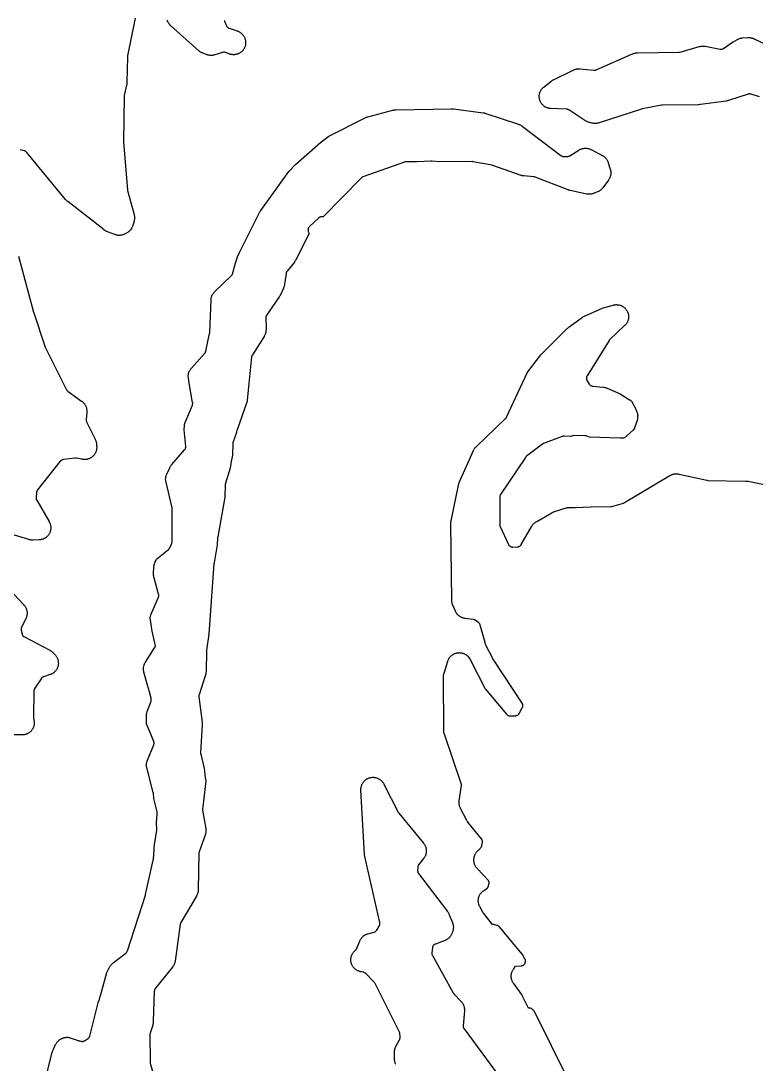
# Model space of a CAD drawing. Header units: millimetres. Extents: x 0 to 194, y 0 to 298.
# Drawn here: x 48.2 to 96.1, y 189 to 257 of the extents above; entities that cross this region are included whole.
import ezdxf

# ---------------------------------------------------------------- set-up
doc = ezdxf.new("R2010")
doc.units = ezdxf.units.MM
doc.layers.add('CUT', color=7, linetype='CONTINUOUS')

msp = doc.modelspace()

# ---------------------------------------------------------------- linework, layer by layer
at = {"layer": 'CUT'}
for points in [[(55.606, 257.2151), (55.1206, 254.7623), (55.1166, 254.7361), (55.1149, 254.7096), (55.0837, 253.0392), (55.0826, 253.0146), (55.079, 252.9657), (55.0727, 252.9169), (55.0638, 252.8686), (55.0586, 252.8445), (54.8982, 252.1814), (54.8921, 252.1481), (54.8898, 252.1144), (54.8552, 249.1849), (54.8553, 249.1711), (54.856, 249.1521), (54.8568, 249.1383), (55.1075, 246.029), (55.1111, 246.0011), (55.1173, 245.9736), (55.5429, 244.4263), (55.5478, 244.4065), (55.5568, 244.3668), (55.5641, 244.3266), (55.5681, 244.2963), (55.5716, 244.2557), (55.5729, 244.2251), (55.5728, 244.1843), (55.5713, 244.1538), (55.5674, 244.1132), (55.5632, 244.0829), (55.5557, 244.0428), (55.5463, 244.0031), (55.5412, 243.9834), (55.462, 243.7033), (55.4551, 243.6813), (55.4404, 243.6378), (55.4234, 243.595), (55.4091, 243.5637), (55.3878, 243.5229), (55.3704, 243.4933), (55.3451, 243.4549), (55.3247, 243.4271), (55.2956, 243.3915), (55.2725, 243.366), (55.2399, 243.3335), (55.2143, 243.3105), (55.1786, 243.2815), (55.1508, 243.2612), (55.1123, 243.236), (55.0726, 243.2129), (55.0525, 243.2018), (54.9503, 243.1489), (54.9314, 243.1397), (54.8932, 243.1222), (54.8541, 243.1064), (54.8244, 243.096), (54.7841, 243.084), (54.7535, 243.0764), (54.7122, 243.0682), (54.6811, 243.0635), (54.6392, 243.0592), (54.6077, 243.0574), (54.5657, 243.057), (54.5342, 243.0582), (54.4923, 243.0617), (54.461, 243.0658), (54.4196, 243.0733), (54.3889, 243.0803), (54.3483, 243.0916), (54.3084, 243.1047), (54.2886, 243.1117), (53.8115, 243.2939), (53.791, 243.3024), (53.7503, 243.3202), (53.7105, 243.3401), (53.6815, 243.3565), (53.6439, 243.3802), (53.6075, 243.4057), (53.5896, 243.419), (51.2257, 245.259), (51.2066, 245.2747), (51.1692, 245.3073), (51.1337, 245.3418), (51.1002, 245.3783), (51.0839, 245.397), (48.5543, 248.4687), (48.5359, 248.489), (48.5158, 248.5076), (48.494, 248.5243), (48.4709, 248.5389), (48.4464, 248.5513), (48.421, 248.5614), (48.3947, 248.5692), (48.1198, 248.6372)], [(61.4318, 257.0745), (61.4364, 257.0451), (61.4438, 257.0163), (61.4541, 256.9884), (61.5632, 256.7323), (61.5754, 256.7069), (61.59, 256.6828), (61.6068, 256.6601), (61.6256, 256.6391), (61.6464, 256.62), (61.6688, 256.6029), (61.6928, 256.588), (61.718, 256.5754), (61.7443, 256.5653), (62.256, 256.3946), (62.278, 256.3867), (62.3214, 256.3696), (62.3639, 256.3504), (62.395, 256.3343), (62.4352, 256.3107), (62.4645, 256.2915), (62.5021, 256.2639), (62.5291, 256.2418), (62.5637, 256.2105), (62.5883, 256.1857), (62.6195, 256.1509), (62.6487, 256.1146), (62.6622, 256.0969), (62.674, 256.0798), (62.698, 256.0429), (62.7202, 256.0049), (62.7354, 255.9757), (62.7538, 255.9357), (62.766, 255.905), (62.7804, 255.8634), (62.7896, 255.8318), (62.7999, 255.789), (62.806, 255.7566), (62.812, 255.7129), (62.8149, 255.6801), (62.8166, 255.6361), (62.8163, 255.6031), (62.8137, 255.5592), (62.8101, 255.5264), (62.8033, 255.4829), (62.7965, 255.4506), (62.7854, 255.408), (62.7756, 255.3765), (62.7604, 255.3352), (62.7475, 255.3049), (62.7283, 255.2652), (62.7125, 255.2363), (62.6896, 255.1987), (62.671, 255.1714), (62.6445, 255.1363), (62.6234, 255.111), (62.5936, 255.0786), (62.5701, 255.0554), (62.5373, 255.0261), (62.5116, 255.0054), (62.4761, 254.9794), (62.4485, 254.9613), (62.4106, 254.9389), (62.3814, 254.9236), (62.3415, 254.905), (62.3109, 254.8926), (62.2694, 254.878), (62.2378, 254.8686), (62.195, 254.8582), (62.1626, 254.852), (62.119, 254.8458), (62.0862, 254.8427), (62.0422, 254.8408), (62.0093, 254.841), (61.9653, 254.8433), (61.9325, 254.8467), (61.889, 254.8534), (61.8567, 254.86), (61.814, 254.8709), (61.772, 254.8839), (61.7511, 254.8909), (61.4999, 254.982), (61.4734, 254.9902), (61.4463, 254.996), (61.4187, 254.9992), (61.391, 254.9999), (61.3633, 254.998), (61.336, 254.9935), (61.3091, 254.9866), (60.8005, 254.8296), (60.7801, 254.8239), (60.7389, 254.8133), (60.6974, 254.8046), (60.6659, 254.7996), (60.6237, 254.7949), (60.5919, 254.7929), (60.5495, 254.7923), (60.5176, 254.7933), (60.4753, 254.7966), (60.4437, 254.8006), (60.4019, 254.8079), (60.3708, 254.8148), (60.3298, 254.8261), (60.2894, 254.8392), (60.2694, 254.8463), (60.0324, 254.936), (60.0132, 254.9438), (59.9751, 254.9602), (59.9379, 254.9784), (59.9107, 254.9933), (59.8752, 255.0148), (59.8495, 255.0321), (59.8162, 255.0568), (59.7841, 255.083), (59.7684, 255.0965), (57.9289, 256.7442), (57.9129, 256.7591), (57.8818, 256.7899), (57.8522, 256.8221), (57.8313, 256.8472), (57.8049, 256.8822), (57.7865, 256.9092), (57.7637, 256.9466), (57.748, 256.9753), (57.7289, 257.0147), (57.7161, 257.0448), (57.7009, 257.0858)], [(96.2943, 252.0857), (95.7659, 252.2603), (95.7363, 252.2685), (95.7133, 252.2723), (95.7046, 252.2746), (95.6737, 252.2795), (95.6424, 252.2811), (95.6111, 252.2795), (95.5802, 252.2746), (95.5499, 252.2665), (94.2803, 251.8545), (94.2611, 251.8488), (94.2225, 251.8381), (94.1835, 251.8292), (94.1442, 251.8221), (94.1244, 251.8189), (92.4514, 251.5903), (92.4239, 251.5874), (92.355, 251.5823), (92.3274, 251.5811), (89.9735, 251.5507), (89.9474, 251.5492), (89.9215, 251.5455), (88.6765, 251.3094), (88.658, 251.3053), (88.6329, 251.2989), (88.6147, 251.2936), (85.8427, 250.3945), (85.8218, 250.3883), (85.7798, 250.3769), (85.7373, 250.3676), (85.7052, 250.3621), (85.662, 250.3569), (85.6295, 250.3546), (85.5859, 250.3535), (85.5534, 250.3544), (85.51, 250.3575), (85.4776, 250.3615), (85.4347, 250.3689), (85.3922, 250.3783), (85.3711, 250.3835), (85.157, 250.4421), (85.1342, 250.449), (85.0891, 250.4639), (85.0448, 250.4813), (85.0123, 250.496), (84.97, 250.5179), (84.929, 250.542), (84.9088, 250.5546), (83.8793, 251.2357), (83.8561, 251.2496), (83.8318, 251.2614), (83.8064, 251.2709), (83.7804, 251.278), (83.7538, 251.2829), (83.7268, 251.2852), (82.7101, 251.3295), (82.6882, 251.331), (82.6446, 251.335), (82.6012, 251.3412), (82.569, 251.3473), (82.5264, 251.3577), (82.4949, 251.367), (82.4535, 251.3814), (82.4231, 251.3937), (82.3833, 251.4121), (82.3542, 251.4273), (82.3164, 251.4495), (82.289, 251.4675), (82.2535, 251.4932), (82.2279, 251.5138), (82.1951, 251.5429), (82.1717, 251.5658), (82.1419, 251.598), (82.1207, 251.6231), (82.0942, 251.658), (82.0756, 251.685), (82.0526, 251.7223), (82.0368, 251.751), (82.0175, 251.7904), (82.0045, 251.8205), (81.9891, 251.8616), (81.9791, 251.8929), (81.9678, 251.9352), (81.9609, 251.9673), (81.9538, 252.0105), (81.9501, 252.0431), (81.9472, 252.0869), (81.9466, 252.1197), (81.948, 252.1635), (81.9506, 252.1962), (81.9563, 252.2397), (81.9621, 252.272), (81.9719, 252.3147), (81.9808, 252.3463), (81.9948, 252.3878), (82.0067, 252.4184), (82.0247, 252.4584), (82.0395, 252.4876), (82.0613, 252.5257), (82.0789, 252.5534), (82.1042, 252.5891), (82.1245, 252.615), (82.1532, 252.6481), (82.1759, 252.6718), (82.2076, 252.702), (82.2408, 252.7306), (82.2578, 252.7445), (82.7263, 253.1098), (82.7447, 253.1234), (82.782, 253.1496), (82.8207, 253.1739), (82.8605, 253.1962), (82.8807, 253.2068), (84.1473, 253.8331), (84.1662, 253.8419), (84.2043, 253.8586), (84.2431, 253.8735), (84.2726, 253.8833), (84.3126, 253.8946), (84.343, 253.9016), (84.3839, 253.9092), (84.4147, 253.9134), (84.4562, 253.9171), (84.4873, 253.9184), (84.5288, 253.9183), (84.5704, 253.9163), (84.5911, 253.9148), (85.5138, 253.8265), (85.5445, 253.8251), (85.5751, 253.8269), (85.6054, 253.8318), (85.6351, 253.8398), (85.6638, 253.8508), (88.0215, 254.894), (88.0424, 254.9027), (88.0846, 254.9188), (88.1276, 254.9329), (88.1603, 254.9418), (88.2044, 254.9515), (88.2378, 254.957), (88.2827, 254.9622), (88.3278, 254.9651), (88.3504, 254.966), (91.0442, 255.0051), (91.0703, 255.0067), (91.0962, 255.0104), (91.1217, 255.0165), (92.3745, 255.3716), (92.3949, 255.3769), (92.4358, 255.3865), (92.4771, 255.3941), (92.5083, 255.3984), (92.5501, 255.4021), (92.5816, 255.4035), (92.6236, 255.4033), (92.6551, 255.4017), (92.6969, 255.3976), (92.7384, 255.3916), (92.7592, 255.3881), (93.7289, 255.2006), (93.758, 255.1965), (93.7874, 255.1952), (93.8168, 255.1968), (93.8459, 255.2012), (93.8744, 255.2085), (93.9021, 255.2186), (93.9286, 255.2313), (93.9538, 255.2466), (94.5492, 255.6487), (95.0399, 255.9132), (95.0478, 255.915), (95.0936, 255.9234), (95.1398, 255.9293), (95.1629, 255.9317), (95.5239, 255.9592), (95.5473, 255.9604), (95.594, 255.9615), (95.6407, 255.9602), (95.6756, 255.9574), (95.7219, 255.9513), (95.7563, 255.9449), (95.8017, 255.934), (95.8353, 255.9241), (95.8794, 255.9085), (95.9226, 255.8907), (95.9439, 255.8812), (97.5381, 255.1241)], [(49.6848, 187.6508), (50.2181, 189.7812), (50.224, 189.8026), (50.2369, 189.8451), (50.2519, 189.8869), (50.2689, 189.9279), (50.278, 189.9483), (50.4359, 190.2812), (50.4464, 190.3018), (50.4683, 190.3425), (50.4922, 190.3819), (50.5117, 190.4106), (50.5396, 190.4474), (50.5618, 190.4738), (50.5934, 190.5076), (50.6182, 190.5316), (50.653, 190.562), (50.6803, 190.5834), (50.718, 190.61), (50.7473, 190.6284), (50.7875, 190.6511), (50.8289, 190.6716), (50.8498, 190.6813), (50.8719, 190.6909), (50.8911, 190.6987), (50.9299, 190.7134), (50.9693, 190.7263), (50.9993, 190.7346), (51.0397, 190.7438), (51.0703, 190.7494), (51.1114, 190.7548), (51.1424, 190.7575), (51.1839, 190.7592), (51.2149, 190.759), (51.2535, 190.757), (51.2738, 190.753), (51.3141, 190.7432), (51.3538, 190.7315), (51.3736, 190.7252), (51.9047, 190.5426), (51.9322, 190.5346), (51.9604, 190.5292), (51.989, 190.5266), (52.0086, 190.5266), (52.0681, 190.5063), (52.0961, 190.4983), (52.1247, 190.493), (52.1537, 190.4904), (52.1828, 190.4908), (52.2117, 190.4939), (52.2402, 190.4998), (52.268, 190.5084), (52.2948, 190.5197), (52.3204, 190.5336), (52.5196, 190.6541), (52.5436, 190.6703), (52.566, 190.6887), (52.5865, 190.7092), (52.6049, 190.7316), (52.621, 190.7557), (52.6348, 190.7812), (52.646, 190.8079), (52.6546, 190.8356), (53.2148, 192.9984), (53.2851, 193.2496), (53.3073, 193.3286), (53.3708, 193.5551), (53.7714, 194.985), (53.9522, 195.3365), (53.9642, 195.3582), (53.9892, 195.4009), (54.0166, 195.4422), (54.0388, 195.472), (54.0705, 195.51), (54.0958, 195.5371), (54.1316, 195.5714), (54.1691, 195.6037), (54.1883, 195.6194), (55.0058, 196.2471), (55.0287, 196.2666), (55.0496, 196.2883), (55.0681, 196.312), (55.0842, 196.3374), (55.0977, 196.3643), (55.1084, 196.3924), (56.2872, 200.0249), (56.2913, 200.0388), (56.2965, 200.0581), (56.3, 200.0721), (56.7939, 202.312), (56.7976, 202.3318), (56.8017, 202.3592), (56.8041, 202.3792), (56.8837, 203.3434), (57.0342, 204.2531), (57.0373, 204.2791), (57.0382, 204.3052), (57.0367, 204.3314), (56.9979, 204.7253), (57.0504, 205.3598), (57.0513, 205.3908), (57.0491, 205.4218), (57.0436, 205.4524), (56.84, 206.3291), (56.8059, 206.6761), (56.8026, 206.6998), (56.7974, 206.7232), (56.3882, 208.2749), (56.3759, 208.328), (56.3712, 208.3506), (56.3631, 208.396), (56.3573, 208.4417), (56.3548, 208.4762), (56.3537, 208.5223), (56.3547, 208.5568), (56.3584, 208.6028), (56.3629, 208.6371), (56.3712, 208.6824), (56.3792, 208.716), (56.3922, 208.7603), (56.4074, 208.8038), (56.4155, 208.8254), (56.8249, 209.8293), (56.8347, 209.8571), (56.8417, 209.8857), (56.8459, 209.9148), (56.8471, 209.9442), (56.8455, 209.9736), (56.8411, 210.0027), (56.8338, 210.0312), (56.8237, 210.0589), (56.4105, 211.0417), (56.402, 211.0636), (56.386, 211.1079), (56.3724, 211.1529), (56.364, 211.1871), (56.3552, 211.2333), (56.3504, 211.2682), (56.3464, 211.315), (56.3449, 211.362), (56.3448, 211.3855), (56.3519, 211.7359), (56.3531, 211.7607), (56.3568, 211.8102), (56.3633, 211.8594), (56.3702, 211.8959), (56.382, 211.9441), (56.3965, 211.9915), (56.4044, 212.015), (56.6494, 212.6838), (56.6586, 212.7134), (56.6646, 212.7438), (56.6675, 212.7747), (56.6672, 212.8058), (56.6636, 212.8366), (56.6569, 212.8669), (56.5661, 213.1956), (56.5656, 213.2149), (56.5614, 213.2469), (56.5538, 213.2782), (56.4233, 213.7124), (56.1871, 214.5673), (56.182, 214.5877), (56.1727, 214.6286), (56.1653, 214.67), (56.1613, 214.7013), (56.1578, 214.7431), (56.1567, 214.7746), (56.1571, 214.8167), (56.1589, 214.8481), (56.1633, 214.8899), (56.1681, 214.921), (56.1763, 214.9623), (56.1839, 214.9928), (56.196, 215.0331), (56.2065, 215.0628), (56.2222, 215.1018), (56.2354, 215.1304), (56.2547, 215.1677), (56.2758, 215.2041), (56.2868, 215.222), (56.8841, 216.1506), (56.8989, 216.1764), (56.9111, 216.2035), (56.9206, 216.2317), (56.9272, 216.2607), (56.9309, 216.2902), (56.9317, 216.3199), (56.9295, 216.3496), (56.9245, 216.3789), (56.728, 217.2508), (56.5919, 218.1059), (56.5929, 218.1127), (56.6016, 218.1582), (56.6099, 218.1919), (56.6233, 218.2362), (56.639, 218.2798), (56.6473, 218.3014), (57.133, 219.4621), (57.1428, 219.489), (57.1499, 219.5167), (57.1544, 219.545), (57.1562, 219.5735), (57.1553, 219.6021), (57.1516, 219.6304), (57.1453, 219.6583), (56.8476, 220.7286), (56.8417, 220.752), (56.8313, 220.7993), (56.8234, 220.847), (56.8194, 220.883), (56.8167, 220.9313), (56.8166, 220.9797), (56.8172, 221.0039), (56.8396, 221.4403), (56.8413, 221.4623), (56.8457, 221.5061), (56.8523, 221.5497), (56.8588, 221.5821), (56.8696, 221.6248), (56.8793, 221.6564), (56.8942, 221.6979), (56.9112, 221.7386), (56.9201, 221.7588), (56.9756, 221.8756), (56.9861, 221.8961), (57.0079, 221.9366), (57.0262, 221.9666), (57.786, 222.5757), (57.8064, 222.5936), (57.8251, 222.6134), (57.842, 222.6347), (57.8568, 222.6575), (57.8696, 222.6815), (57.9797, 222.9144), (57.9869, 222.9291), (57.9902, 222.9367), (57.992, 222.9405), (57.9955, 222.9488), (57.9979, 222.9542), (57.9982, 222.9552), (58.0023, 222.9649), (58.0103, 222.9902), (58.0161, 223.0161), (58.0196, 223.0424), (58.0208, 223.0689), (58.0198, 225.0629), (58.0181, 225.0945), (58.0178, 225.0965), (58.0178, 225.3111), (58.0157, 225.3466), (58.0093, 225.3817), (57.6272, 226.9602), (57.6227, 226.9811), (57.6146, 227.0233), (57.6085, 227.0657), (57.6055, 227.0977), (57.6035, 227.1406), (57.6035, 227.1727), (57.6056, 227.2156), (57.6087, 227.2476), (57.6148, 227.29), (57.621, 227.3216), (57.6312, 227.3633), (57.6403, 227.3941), (57.6544, 227.4346), (57.6704, 227.4744), (57.6788, 227.4941), (57.8661, 227.9021), (57.8755, 227.9214), (57.8953, 227.9596), (57.9169, 227.9969), (57.9344, 228.024), (57.9595, 228.059), (57.9862, 228.0927), (58, 228.1093), (58.8383, 229.07), (58.857, 229.0938), (58.8732, 229.1193), (58.8867, 229.1462), (58.8975, 229.1744), (58.9054, 229.2036), (58.9103, 229.2334), (58.9122, 229.2635), (58.9111, 229.2937), (58.8151, 230.3786), (58.8325, 230.6563), (58.8348, 230.6811), (58.8406, 230.7304), (58.8492, 230.7794), (58.8576, 230.8157), (58.8615, 230.8291), (58.8692, 230.8488), (59.3445, 231.9886), (59.3543, 232.0154), (59.3614, 232.043), (59.3658, 232.0711), (59.3676, 232.0996), (59.3667, 232.128), (59.3631, 232.1563), (59.1186, 233.541), (59.1094, 233.6076), (59.1048, 233.6413), (59.0902, 233.7477), (59.0735, 233.8691), (59.0747, 233.9134), (59.0773, 233.9473), (59.083, 233.9922), (59.089, 234.0256), (59.0993, 234.0697), (59.1086, 234.1023), (59.1232, 234.1452), (59.1358, 234.1767), (59.1546, 234.2179), (59.1703, 234.2479), (59.1932, 234.287), (59.2118, 234.3154), (59.2385, 234.352), (59.267, 234.3871), (59.2817, 234.4043), (60.1557, 235.3782), (60.1754, 235.4025), (60.1924, 235.4288), (60.2066, 235.4566), (60.2178, 235.4859), (60.2259, 235.5161), (60.4694, 236.6593), (60.4736, 236.6845), (60.4757, 236.7099), (60.5604, 238.8434), (60.5617, 238.865), (60.5655, 238.9081), (60.5714, 238.951), (60.5773, 238.9828), (60.5873, 239.0249), (60.5962, 239.0561), (60.6102, 239.097), (60.6221, 239.1272), (60.6399, 239.1666), (60.6546, 239.1955), (60.6761, 239.233), (60.6936, 239.2603), (60.7186, 239.2956), (60.7386, 239.3211), (60.7669, 239.3538), (60.7967, 239.3851), (60.812, 239.4004), (61.8777, 240.4167), (61.8995, 240.4398), (61.9188, 240.4651), (61.9352, 240.4923), (61.9487, 240.521), (61.9591, 240.5511), (62.1598, 241.2508), (62.2883, 241.6579), (62.4185, 241.942), (63.724, 244.5499), (63.7321, 244.5654), (63.749, 244.596), (63.7671, 244.626), (63.7863, 244.6553), (63.7962, 244.6698), (65.621, 247.2269), (66.0669, 247.6706), (67.7067, 249.1309), (68.2423, 249.5275), (70.5973, 250.728), (70.6193, 250.7385), (70.6637, 250.7582), (70.7092, 250.7755), (70.7555, 250.7903), (70.7789, 250.797), (72.3982, 251.2194), (72.424, 251.2253), (72.4758, 251.2356), (72.5281, 251.2428), (72.5807, 251.247), (72.6071, 251.2483), (76.2161, 251.3212), (76.2333, 251.3212), (76.2677, 251.3206), (76.302, 251.3186), (76.3361, 251.3154), (76.3532, 251.3134), (78.2943, 251.0547), (78.3153, 251.0514), (78.3572, 251.0437), (78.3987, 251.0342), (78.4396, 251.0226), (78.46, 251.0164), (80.5933, 250.305), (80.6165, 250.2966), (80.6623, 250.2785), (80.7071, 250.2578), (80.7397, 250.2406), (80.782, 250.2152), (80.8227, 250.1876), (80.8427, 250.1732), (83.3449, 248.2684), (83.368, 248.2525), (83.3925, 248.2388), (83.4181, 248.2274), (83.4447, 248.2185), (83.472, 248.2121), (83.4997, 248.2083), (83.5277, 248.2071), (83.7801, 248.208), (83.8076, 248.2094), (83.8348, 248.2132), (83.8616, 248.2196), (83.8877, 248.2284), (83.9129, 248.2395), (83.9369, 248.2529), (84.5299, 248.62), (84.5481, 248.6307), (84.5851, 248.6512), (84.6229, 248.67), (84.6519, 248.6827), (84.6914, 248.6978), (84.7215, 248.7078), (84.7622, 248.7191), (84.7931, 248.7262), (84.8347, 248.7337), (84.8661, 248.7378), (84.9082, 248.7414), (84.9398, 248.7426), (84.9821, 248.7422), (85.0137, 248.7404), (85.0558, 248.736), (85.0871, 248.7313), (85.1285, 248.7229), (85.1593, 248.7153), (85.1997, 248.7031), (85.2296, 248.6926), (85.2688, 248.6767), (85.3071, 248.659), (85.3261, 248.6497), (86.0429, 248.2768), (86.0625, 248.266), (86.1011, 248.2434), (86.1386, 248.2189), (86.1657, 248.1992), (86.2005, 248.1711), (86.2255, 248.1488), (86.2574, 248.1174), (86.2801, 248.0927), (86.3087, 248.0583), (86.3288, 248.0315), (86.3538, 247.9944), (86.3711, 247.9658), (86.3924, 247.9264), (86.4068, 247.8961), (86.424, 247.8548), (86.4391, 247.8127), (86.4462, 247.7915), (86.574, 247.3714), (86.5796, 247.3512), (86.5899, 247.3105), (86.5983, 247.2694), (86.6032, 247.2384), (86.6077, 247.1967), (86.6097, 247.1653), (86.6103, 247.1234), (86.6094, 247.0919), (86.6061, 247.0501), (86.6022, 247.0189), (86.5951, 246.9776), (86.5883, 246.9469), (86.5773, 246.9064), (86.5677, 246.8765), (86.553, 246.8372), (86.5407, 246.8083), (86.5224, 246.7706), (86.5074, 246.7429), (86.4857, 246.707), (86.4623, 246.6722), (86.4502, 246.6551), (86.0865, 246.1639), (86.0717, 246.145), (86.0413, 246.1082), (86.0089, 246.073), (85.9833, 246.048), (85.9474, 246.0164), (85.9193, 245.9943), (85.8802, 245.9667), (85.8499, 245.9476), (85.8082, 245.9244), (85.7652, 245.9034), (85.7435, 245.8934), (85.5297, 245.8026), (85.5085, 245.7942), (85.4657, 245.7785), (85.4221, 245.765), (85.389, 245.7566), (85.3443, 245.7476), (85.3105, 245.7425), (85.265, 245.7381), (85.2309, 245.7365), (85.1853, 245.7367), (85.1511, 245.7385), (85.1058, 245.7433), (85.0607, 245.7504), (85.0383, 245.7546), (83.9645, 245.98), (83.9463, 245.9842), (83.9103, 245.9933), (83.8746, 246.0039), (83.8394, 246.016), (83.8219, 246.0225), (81.6762, 246.8607), (81.6485, 246.87), (81.6201, 246.8765), (81.5912, 246.8803), (80.9327, 246.9335), (80.9132, 246.9355), (80.8744, 246.9404), (80.8359, 246.9469), (80.8073, 246.953), (80.7694, 246.9629), (80.7321, 246.9743), (80.7135, 246.9805), (78.9302, 247.6142), (78.9078, 247.6212), (78.8848, 247.6264), (77.6164, 247.8634), (77.5887, 247.8673), (77.5607, 247.8685), (75.4535, 247.8647), (74.9569, 247.904), (74.9379, 247.9049), (74.9119, 247.9053), (74.8929, 247.905), (73.9892, 247.862), (73.2603, 247.8607), (73.2262, 247.8587), (73.1925, 247.8528), (73.1597, 247.8431), (70.4497, 246.8718), (70.4246, 246.8615), (70.4006, 246.849), (70.3777, 246.8343), (70.3563, 246.8177), (70.3365, 246.7992), (67.8628, 244.2708), (67.7689, 244.2702), (67.7411, 244.2687), (67.7136, 244.2646), (67.6865, 244.258), (67.6602, 244.2489), (67.6348, 244.2374), (67.6107, 244.2237), (67.5879, 244.2077), (67.5666, 244.1897), (66.9815, 243.6447), (66.9625, 243.6253), (66.9453, 243.6043), (66.9301, 243.5817), (66.917, 243.5579), (66.906, 243.533), (66.8974, 243.5072), (66.8892, 243.4782), (66.8827, 243.4506), (66.8789, 243.4224), (66.8778, 243.394), (66.8793, 243.3656), (66.8836, 243.3375), (66.8904, 243.31), (66.8999, 243.2832), (66.9118, 243.2574), (66.9262, 243.2329), (66.9428, 243.2098), (66.9595, 243.1906), (66.0921, 241.4734), (66.0808, 241.4523), (66.057, 241.4108), (66.031, 241.3706), (66.0029, 241.3319), (65.9883, 241.3129), (65.512, 240.7245), (65.4956, 240.7023), (65.4814, 240.6786), (65.4694, 240.6538), (65.4597, 240.6279), (65.4524, 240.6013), (65.4476, 240.5741), (65.3569, 239.8706), (65.3533, 239.8474), (65.3449, 239.8015), (65.3341, 239.756), (65.3243, 239.7224), (65.3089, 239.6783), (65.2912, 239.635), (65.2818, 239.6136), (65.0816, 239.1884), (65.0732, 239.1716), (65.0559, 239.1385), (65.0372, 239.1061), (65.0172, 239.0745), (65.0069, 239.0589), (64.1935, 237.8862), (64.1775, 237.8603), (64.1641, 237.8329), (64.1536, 237.8043), (64.146, 237.7748), (64.1415, 237.7447), (64.14, 237.7142), (64.1428, 236.9103), (64.1424, 236.8889), (64.1405, 236.8463), (64.1366, 236.8038), (64.1322, 236.7721), (64.1243, 236.7302), (64.1169, 236.6991), (64.105, 236.6581), (64.0947, 236.6278), (64.079, 236.5881), (64.0659, 236.559), (64.0465, 236.521), (64.0254, 236.4839), (64.0144, 236.4656), (63.2524, 235.2661), (63.2386, 235.2419), (63.2271, 235.2166), (63.218, 235.1904), (63.2114, 235.1634), (63.2072, 235.1359), (62.9168, 232.3113), (62.9134, 232.2854), (62.9061, 232.2404), (62.2348, 230.3181), (62.2278, 230.2952), (62.2227, 230.2718), (62.2116, 230.2099), (61.9952, 229.5874), (61.9869, 229.559), (61.9814, 229.53), (61.9788, 229.5006), (61.9485, 228.7325), (61.8897, 228.4022), (61.8885, 228.3953), (61.878, 228.3364), (61.7966, 227.8793), (61.5015, 226.8878), (61.4953, 226.8632), (61.4912, 226.8383), (61.4892, 226.813), (61.4595, 225.9864), (60.9976, 223.3927), (60.9951, 223.3763), (60.9924, 223.3537), (60.9908, 223.3372), (60.9599, 222.8661), (60.7576, 221.6999), (60.7554, 221.6853), (60.7529, 221.6651), (60.7515, 221.6504), (60.4148, 217.0588), (60.2622, 216.0101), (60.26, 215.9909), (60.2579, 215.9644), (60.2569, 215.9451), (60.2365, 214.6266), (60.2302, 214.5402), (60.2274, 214.5131), (60.2201, 214.4591), (60.2096, 214.4056), (60.1958, 214.3528), (60.1881, 214.3267), (59.7832, 213.0874), (59.7761, 213.0617), (59.7712, 213.0354), (59.7688, 213.0088), (59.7687, 212.9821), (59.7709, 212.9555), (59.985, 211.3091), (59.9873, 211.288), (59.9907, 211.2457), (59.9922, 211.2034), (59.9917, 211.161), (59.991, 211.1398), (59.8825, 209.3099), (59.8821, 209.2808), (59.8846, 209.2519), (59.8899, 209.2233), (60.1088, 208.2954), (60.1276, 208.1474), (60.1648, 207.8565), (60.1849, 207.6991), (60.2112, 207.4923), (60.0219, 205.7955), (60.0059, 205.6934), (60.0029, 205.6667), (60.0023, 205.6399), (60.0038, 205.6178), (60.0045, 205.5934), (60.0078, 205.5659), (60.2107, 204.3547), (60.2139, 204.3321), (60.2192, 204.2868), (60.2221, 204.2413), (60.2226, 204.2072), (60.2209, 204.1616), (60.2179, 204.1276), (60.2117, 204.0825), (60.2053, 204.0489), (60.1945, 204.0046), (60.1814, 203.961), (60.1743, 203.9393), (59.7923, 202.8621), (59.7832, 202.8314), (59.7775, 202.8), (59.7751, 202.7681), (59.725, 200.3679), (59.7239, 200.3448), (59.7206, 200.2988), (59.7149, 200.2529), (59.7088, 200.2188), (59.6985, 200.1738), (59.689, 200.1405), (59.674, 200.0967), (59.6612, 200.0646), (59.6418, 200.0226), (59.6204, 199.9817), (59.6091, 199.9615), (58.5918, 198.244), (58.578, 198.2177), (58.5668, 198.1903), (58.5584, 198.1618), (58.5528, 198.1327), (58.2168, 195.7332), (58.2128, 195.7094), (58.2035, 195.6621), (58.1917, 195.6152), (58.1811, 195.5807), (58.1643, 195.5354), (58.15, 195.5022), (58.1285, 195.459), (58.1107, 195.4275), (58.0847, 195.3868), (58.0566, 195.3476), (58.042, 195.3284), (56.9307, 193.9427), (56.9145, 193.9205), (56.9004, 193.8969), (56.8885, 193.8721), (56.8789, 193.8463), (56.8718, 193.8197), (56.8671, 193.7926), (56.8649, 193.7652), (56.7971, 191.781), (56.7959, 191.761), (56.7928, 191.7211), (56.7879, 191.6813), (56.7828, 191.6517), (56.7744, 191.6125), (56.7642, 191.5738), (56.7587, 191.5545), (56.5954, 191.0293), (56.5878, 190.9999), (56.5833, 190.9698), (56.5819, 190.9394), (56.5866, 189.1439), (56.5879, 189.1169), (56.5916, 189.0902), (56.5976, 189.064), (57.0842, 187.3213)], [(48.0244, 241.7032), (48.9979, 238.0399), (49.0004, 238.0311), (49.004, 238.0189), (49.0068, 238.0101), (49.7341, 235.8241), (49.7416, 235.8039), (49.7529, 235.7765), (49.7619, 235.7569), (51.1523, 232.9866), (51.1667, 232.9611), (51.1835, 232.9371), (51.2026, 232.9149), (51.2237, 232.8946), (51.2468, 232.8765), (52.1219, 232.2553), (52.1404, 232.2414), (52.1766, 232.2128), (52.2113, 232.1823), (52.2362, 232.1581), (52.2676, 232.1243), (52.2898, 232.0977), (52.3176, 232.0608), (52.337, 232.0321), (52.3608, 231.9925), (52.3771, 231.962), (52.3968, 231.9202), (52.4099, 231.8881), (52.4252, 231.8445), (52.4349, 231.8113), (52.4456, 231.7664), (52.4519, 231.7323), (52.458, 231.6865), (52.4607, 231.652), (52.4621, 231.6058), (52.461, 231.5596), (52.4599, 231.5365), (52.4241, 231.0549), (52.4234, 231.0232), (52.4261, 230.9917), (52.4321, 230.9606), (52.4413, 230.9303), (52.4536, 230.9012), (53.012, 229.7559), (53.0207, 229.737), (53.0371, 229.699), (53.0518, 229.6602), (53.0614, 229.6307), (53.0724, 229.5908), (53.0793, 229.5605), (53.0866, 229.5197), (53.092, 229.4786), (53.0943, 229.458), (53.1074, 229.3038), (53.1087, 229.282), (53.1103, 229.2382), (53.1098, 229.1945), (53.1078, 229.1617), (53.103, 229.1182), (53.0978, 229.0858), (53.0888, 229.043), (53.0805, 229.0112), (53.0674, 228.9695), (53.0559, 228.9383), (53.0392, 228.8988), (53.0238, 228.8668), (53.0026, 228.8278), (52.9858, 228.8002), (52.9613, 228.7641), (52.9417, 228.738), (52.9139, 228.7045), (52.8918, 228.6804), (52.8609, 228.6497), (52.8366, 228.6278), (52.8028, 228.6003), (52.7766, 228.5809), (52.7403, 228.5567), (52.7122, 228.5399), (52.6738, 228.5194), (52.6443, 228.5054), (52.604, 228.4887), (52.5733, 228.4777), (52.5316, 228.4649), (52.4999, 228.4569), (52.4572, 228.4482), (52.4249, 228.4433), (52.3815, 228.4389), (52.3489, 228.4371), (52.3053, 228.4368), (52.2727, 228.4382), (52.2293, 228.4422), (52.1861, 228.4483), (52.1646, 228.4518), (51.8022, 228.5208), (51.772, 228.5249), (51.7416, 228.526), (51.7112, 228.524), (50.9401, 228.4337), (50.9112, 228.4289), (50.8828, 228.4212), (50.8554, 228.4109), (50.8291, 228.3978), (50.8041, 228.3823), (50.7809, 228.3644), (50.7594, 228.3444), (50.7401, 228.3223), (49.2555, 226.4524), (49.2387, 226.429), (49.2242, 226.4041), (49.2122, 226.3779), (49.2027, 226.3507), (49.1959, 226.3227), (49.1918, 226.2942), (49.1602, 225.9611), (49.1589, 225.9301), (49.1608, 225.8991), (49.1658, 225.8685), (49.174, 225.8386), (49.1853, 225.8097), (49.1994, 225.7821), (50.0074, 224.3906), (50.018, 224.3713), (50.0382, 224.3323), (50.0565, 224.2922), (50.0687, 224.2616), (50.083, 224.22), (50.0921, 224.1884), (50.1023, 224.1456), (50.1083, 224.1132), (50.1142, 224.0696), (50.117, 224.0368), (50.1186, 223.9928), (50.1183, 223.9599), (50.1156, 223.916), (50.112, 223.8832), (50.105, 223.8398), (50.0983, 223.8075), (50.0871, 223.765), (50.0772, 223.7336), (50.062, 223.6923), (50.049, 223.662), (50.0298, 223.6224), (50.014, 223.5935), (49.991, 223.556), (49.9725, 223.5288), (49.9459, 223.4937), (49.9248, 223.4684), (49.895, 223.4361), (49.8715, 223.413), (49.8386, 223.3838), (49.813, 223.3631), (49.7774, 223.3372), (49.7499, 223.3191), (49.712, 223.2968), (49.6828, 223.2815), (49.6429, 223.263), (49.6124, 223.2506), (49.5708, 223.2361), (49.5392, 223.2267), (49.4965, 223.2163), (49.4641, 223.2101), (49.4206, 223.2039), (49.3768, 223.1999), (49.3549, 223.1984), (48.971, 223.1819), (48.9515, 223.1814), (48.9127, 223.1814), (48.8738, 223.1831), (48.8448, 223.1856), (48.8063, 223.1907), (48.7776, 223.1957), (48.7396, 223.204), (48.702, 223.214), (48.6833, 223.2194), (47.2474, 223.6678)], [(83.8454, 187.9616), (81.6336, 192.4406), (81.6184, 192.4676), (81.6006, 192.493), (81.5802, 192.5163), (81.5576, 192.5375), (81.4862, 192.5974), (81.4623, 192.6155), (81.4368, 192.6312), (81.4098, 192.6442), (81.3817, 192.6544), (81.3526, 192.6618), (81.323, 192.6663), (81.2931, 192.6678), (81.2632, 192.6663), (81.2492, 192.6641), (80.8205, 193.5295), (80.8072, 193.5536), (80.7917, 193.5763), (80.2803, 194.2585), (80.2673, 194.2767), (80.2424, 194.3137), (80.2193, 194.3519), (80.2034, 194.3813), (80.1842, 194.4216), (80.1713, 194.4524), (80.1562, 194.4944), (80.1464, 194.5264), (80.1355, 194.5697), (80.129, 194.6025), (80.1225, 194.6466), (80.1192, 194.6799), (80.1171, 194.7244), (80.1171, 194.7579), (80.1194, 194.8024), (80.1228, 194.8357), (80.1295, 194.8798), (80.1361, 194.9126), (80.1471, 194.9558), (80.157, 194.9878), (80.1723, 195.0297), (80.1852, 195.0605), (80.2046, 195.1007), (80.2205, 195.1301), (80.2438, 195.1682), (80.2688, 195.2051), (80.2819, 195.2233), (80.4082, 195.3907), (80.7778, 195.4214), (80.8073, 195.4253), (80.8361, 195.4321), (80.8642, 195.4417), (80.8912, 195.454), (80.9168, 195.469), (80.9408, 195.4864), (80.963, 195.5061), (80.9831, 195.5279), (81.001, 195.5515), (81.0165, 195.5769), (81.0294, 195.6036), (81.0396, 195.6314), (81.0469, 195.6602), (81.0514, 195.6895), (81.053, 195.7191), (81.0517, 195.7488), (81.0474, 195.7781), (81.0403, 195.8069), (81.0303, 195.8349), (81.0176, 195.8617), (80.8722, 196.134), (80.8561, 196.1607), (80.8373, 196.1856), (79.3502, 197.9561), (79.3294, 197.9784), (79.3065, 197.9985), (79.2816, 198.0161), (79.2551, 198.0312), (79.2272, 198.0435), (79.1983, 198.0528), (78.9723, 198.1135), (78.944, 198.1197), (78.9153, 198.1231), (78.8902, 198.1236), (78.3334, 198.8244), (78.3208, 198.8411), (78.2963, 198.875), (78.2734, 198.9101), (78.2522, 198.9462), (78.242, 198.9645), (78.0708, 199.2892), (78.0609, 199.3091), (78.0422, 199.3494), (78.0255, 199.3905), (78.0145, 199.4219), (78.0019, 199.4644), (77.994, 199.4968), (77.9857, 199.5404), (77.9811, 199.5733), (77.9771, 199.6175), (77.9757, 199.6507), (77.9761, 199.6951), (77.978, 199.7283), (77.9827, 199.7725), (77.9879, 199.8053), (77.997, 199.8488), (78.0054, 199.881), (78.0187, 199.9233), (78.0302, 199.9545), (78.0477, 199.9953), (78.0622, 200.0252), (78.0836, 200.0642), (78.101, 200.0925), (78.1261, 200.1291), (78.1462, 200.1556), (78.1748, 200.1896), (78.1974, 200.2139), (78.2292, 200.2449), (78.2542, 200.2669), (78.2888, 200.2946), (78.3248, 200.3206), (78.3432, 200.3331), (78.5065, 200.439), (78.5294, 200.4554), (78.5506, 200.4739), (78.57, 200.4942), (78.5874, 200.5163), (78.6027, 200.5399), (78.6156, 200.5649), (78.6262, 200.5909), (78.6343, 200.6179), (78.6694, 200.758), (78.6753, 200.7876), (78.6781, 200.8177), (78.6779, 200.8479), (78.6747, 200.8779), (78.6685, 200.9075), (78.6593, 200.9362), (78.6473, 200.9639), (78.6325, 200.9903), (78.6152, 201.015), (78.5955, 201.0379), (77.9129, 201.7537), (77.8984, 201.7697), (77.8701, 201.8023), (77.8435, 201.8362), (77.8247, 201.8626), (77.8015, 201.899), (77.7853, 201.927), (77.7656, 201.9655), (77.7523, 201.9949), (77.7364, 202.0351), (77.7259, 202.0657), (77.7139, 202.1071), (77.7064, 202.1386), (77.6984, 202.1811), (77.694, 202.2131), (77.6901, 202.2561), (77.6883, 202.2992), (77.688, 202.3208), (77.688, 202.3334), (77.6887, 202.3553), (77.6911, 202.3989), (77.6956, 202.4424), (77.7006, 202.4747), (77.7093, 202.5175), (77.7174, 202.5492), (77.7302, 202.591), (77.7413, 202.6218), (77.7581, 202.6621), (77.7722, 202.6917), (77.7928, 202.7302), (77.8097, 202.7583), (77.834, 202.7946), (77.8534, 202.8209), (77.8811, 202.8547), (77.9104, 202.8871), (77.9255, 202.9029), (78.1251, 203.1032), (78.1451, 203.1254), (78.1628, 203.1495), (78.178, 203.1753), (78.1906, 203.2024), (78.2005, 203.2306), (78.2074, 203.2597), (78.245, 203.4603), (78.249, 203.4889), (78.2502, 203.5178), (78.2485, 203.5467), (78.2442, 203.5752), (78.2371, 203.6033), (78.2273, 203.6305), (78.2149, 203.6566), (78.2001, 203.6815), (78.183, 203.7048), (77.3004, 204.7906), (77.2863, 204.8089), (77.259, 204.8462), (77.2337, 204.8849), (77.2104, 204.9248), (77.1993, 204.945), (76.8171, 205.6846), (76.807, 205.7055), (76.7879, 205.7476), (76.771, 205.7907), (76.76, 205.8236), (76.7476, 205.8682), (76.7401, 205.9021), (76.7323, 205.9477), (76.7283, 205.9822), (76.7253, 206.0284), (76.7248, 206.0631), (76.7266, 206.1094), (76.7307, 206.1555), (76.7334, 206.1785), (76.8743, 207.1723), (76.877, 207.2003), (76.877, 207.2285), (76.8743, 207.2565), (76.8691, 207.2842), (76.8612, 207.3113), (75.7651, 210.5244), (75.7579, 210.5475), (75.7447, 210.5941), (75.7341, 210.6413), (75.7281, 210.6771), (75.7226, 210.7252), (75.7197, 210.7735), (75.7189, 210.7977), (75.6991, 214.2422), (75.6996, 214.266), (75.7018, 214.3133), (75.7066, 214.3605), (75.712, 214.3957), (75.7216, 214.4421), (75.7337, 214.488), (75.7404, 214.5108), (75.9895, 215.2862), (75.9967, 215.3071), (76.0123, 215.3485), (76.0299, 215.3891), (76.0446, 215.4189), (76.0661, 215.4575), (76.0837, 215.4857), (76.1089, 215.5221), (76.1291, 215.5484), (76.1578, 215.5821), (76.1805, 215.6063), (76.2123, 215.637), (76.2373, 215.6589), (76.272, 215.6863), (76.299, 215.7056), (76.3362, 215.7295), (76.365, 215.7461), (76.4044, 215.7662), (76.4346, 215.7798), (76.4758, 215.796), (76.5072, 215.8066), (76.5498, 215.8186), (76.5822, 215.8261), (76.6257, 215.8339), (76.6586, 215.8381), (76.7027, 215.8416), (76.7359, 215.8426), (76.7802, 215.8417), (76.8132, 215.8395), (76.8572, 215.8342), (76.8899, 215.8287), (76.9331, 215.8192), (76.9651, 215.8105), (77.0072, 215.7968), (77.0382, 215.785), (77.0787, 215.7672), (77.1084, 215.7524), (77.147, 215.7307), (77.1751, 215.7131), (77.2114, 215.6877), (77.2376, 215.6674), (77.2712, 215.6386), (77.2953, 215.6158), (77.2974, 215.6136), (77.452, 215.3981), (78.4007, 213.5235), (78.4181, 213.4936), (78.4388, 213.4659), (79.819, 211.8245), (79.8395, 211.8025), (79.8621, 211.7827), (79.8865, 211.7652), (79.9126, 211.7502), (79.9401, 211.7379), (79.9687, 211.7285), (79.998, 211.7219), (80.0279, 211.7183), (80.0579, 211.7178), (80.3908, 211.7281), (80.4215, 211.7307), (80.4518, 211.7363), (80.4813, 211.7451), (80.5098, 211.7568), (80.5369, 211.7714), (80.5624, 211.7887), (80.586, 211.8086), (80.6075, 211.8307), (80.6265, 211.8549), (80.643, 211.881), (80.8413, 212.2339), (80.8547, 212.2606), (80.8653, 212.2886), (80.873, 212.3174), (80.8779, 212.3469), (80.8798, 212.3767), (80.8787, 212.4066), (80.8747, 212.4362), (80.8677, 212.4653), (80.8579, 212.4935), (80.8453, 212.5206), (80.8301, 212.5463), (78.978, 215.3483), (78.9636, 215.3717), (78.9293, 215.4311), (78.9163, 215.4553), (78.4753, 216.3411), (78.466, 216.3609), (78.4485, 216.4008), (78.4329, 216.4415), (78.4194, 216.483), (78.4131, 216.5039), (78.1009, 217.6408), (78.0919, 217.6683), (78.0802, 217.6949), (78.0661, 217.7202), (78.0496, 217.744), (78.0309, 217.7661), (78.0101, 217.7863), (77.9875, 217.8044), (77.7818, 217.9533), (77.7566, 217.9697), (77.73, 217.9835), (77.702, 217.9945), (77.6731, 218.0027), (77.6435, 218.008), (77.118, 218.0745), (77.097, 218.0777), (77.0552, 218.085), (77.0138, 218.0943), (76.9831, 218.1027), (76.9428, 218.1158), (76.9131, 218.1271), (76.8741, 218.1439), (76.8456, 218.158), (76.8084, 218.1784), (76.7813, 218.1951), (76.7462, 218.219), (76.7208, 218.2381), (76.6881, 218.2652), (76.6646, 218.2866), (76.6346, 218.3166), (76.6133, 218.3402), (76.5863, 218.3729), (76.5672, 218.3984), (76.544, 218.4326), (76.5098, 218.4917), (76.5064, 218.4978), (76.4878, 218.536), (76.479, 218.5553), (76.3104, 218.9465), (76.3021, 218.9672), (76.2865, 219.0089), (76.273, 219.0513), (76.2645, 219.0836), (76.2553, 219.1271), (76.25, 219.1601), (76.2451, 219.2043), (76.2424, 219.2488), (76.2417, 219.271), (76.1883, 224.2437), (76.1887, 224.2674), (76.1907, 224.3148), (76.1952, 224.362), (76.2021, 224.4089), (76.2062, 224.4322), (76.6794, 226.7647), (76.685, 226.7886), (76.6973, 226.8359), (76.7121, 226.8825), (76.7295, 226.9281), (76.7388, 226.9508), (77.6598, 229.0259), (77.6693, 229.0459), (77.6892, 229.0855), (77.7111, 229.124), (77.7288, 229.152), (77.7544, 229.1882), (77.7748, 229.2144), (77.8038, 229.2479), (77.8344, 229.2799), (77.8501, 229.2955), (79.7564, 231.104), (79.7758, 231.1243), (79.7933, 231.1464), (79.8087, 231.1699), (79.8217, 231.1948), (81.1908, 234.1299), (81.1948, 234.1358), (81.209, 234.1555), (82.0576, 235.2766), (82.0781, 235.3017), (82.1315, 235.3626), (82.1537, 235.3862), (83.7909, 237.0015), (83.8035, 237.0135), (83.8291, 237.0369), (83.8556, 237.0593), (83.8829, 237.0806), (83.8968, 237.091), (84.75, 237.7058), (84.7651, 237.7163), (84.7943, 237.7355), (85.0912, 237.8844), (86.1127, 238.3399), (86.7716, 238.5123), (86.7931, 238.5173), (86.8362, 238.5264), (86.8797, 238.5333), (86.9126, 238.5369), (86.9566, 238.5395), (86.9896, 238.5399), (87.0336, 238.5382), (87.0666, 238.5353), (87.1102, 238.5293), (87.1427, 238.5233), (87.1856, 238.513), (87.2173, 238.5038), (87.259, 238.4894), (87.2896, 238.4771), (87.3297, 238.4587), (87.359, 238.4435), (87.3971, 238.4213), (87.4247, 238.4032), (87.4605, 238.3774), (87.4862, 238.3567), (87.5193, 238.3275), (87.5429, 238.3044), (87.5729, 238.2721), (87.5941, 238.2468), (87.6208, 238.2118), (87.6395, 238.1845), (87.6626, 238.147), (87.6786, 238.118), (87.6979, 238.0784), (87.7109, 238.0481), (87.7263, 238.0068), (87.7363, 237.9753), (87.7475, 237.9326), (87.7544, 237.9003), (87.7614, 237.8568), (87.7651, 237.824), (87.7678, 237.78), (87.7683, 237.747), (87.7667, 237.7029), (87.7639, 237.67), (87.758, 237.6263), (87.752, 237.5938), (87.7418, 237.5509), (87.7327, 237.5192), (87.7184, 237.4775), (87.7062, 237.4468), (87.6878, 237.4067), (87.6727, 237.3773), (87.6505, 237.3392), (87.6326, 237.3115), (87.6068, 237.2757), (87.5862, 237.2499), (87.5571, 237.2168), (87.5264, 237.1852), (87.5106, 237.1698), (86.5465, 236.2706), (86.528, 236.2517), (86.5111, 236.2313), (86.4962, 236.2094), (85.062, 233.8975), (85.0471, 233.8706), (85.0351, 233.8423), (85.0261, 233.8129), (85.0201, 233.7828), (85.0172, 233.7522), (85.0174, 233.7214), (85.0208, 233.6909), (85.0274, 233.6609), (85.0369, 233.6316), (85.0494, 233.6036), (85.0647, 233.5769), (85.204, 233.3606), (85.2217, 233.336), (85.2418, 233.3133), (85.264, 233.2928), (85.2882, 233.2745), (85.3142, 233.2589), (85.3415, 233.2459), (85.3701, 233.2357), (85.3995, 233.2285), (85.4295, 233.2243), (86.1114, 233.1633), (86.1356, 233.1605), (86.1836, 233.1536), (86.2312, 233.144), (86.2664, 233.135), (86.3127, 233.1204), (86.3581, 233.1034), (86.3806, 233.0942), (87.2203, 232.7262), (87.8256, 232.3419), (87.845, 232.3288), (87.8832, 232.3017), (87.9198, 232.2727), (87.9389, 232.256), (87.9484, 232.2409), (88.2044, 231.8138), (88.307, 231.5575), (88.315, 231.5359), (88.3299, 231.4926), (88.3425, 231.4485), (88.3503, 231.415), (88.3583, 231.3699), (88.3599, 231.3578), (88.3605, 231.3387), (88.3598, 231.2933), (88.3589, 231.2706), (88.346, 231.0752), (88.3405, 231.0517), (88.3277, 231.0077), (88.3208, 230.9859), (88.1568, 230.5117), (88.1485, 230.4897), (88.146, 230.4834), (88.0702, 230.3467), (87.5065, 229.8592), (87.4808, 229.8513), (87.4387, 229.8405), (87.4067, 229.834), (87.3637, 229.8273), (87.3313, 229.8239), (87.2879, 229.8214), (87.2444, 229.8211), (87.2226, 229.8214), (85.2177, 229.9018), (85.0104, 229.9761), (84.9784, 229.9856), (84.9454, 229.9914), (84.912, 229.9936), (84.208, 230), (84.1763, 229.9986), (84.1449, 229.9939), (84.1142, 229.9859), (84.0034, 229.9505), (83.5626, 229.9682), (83.5325, 229.9679), (83.5027, 229.9646), (83.4734, 229.9584), (83.4448, 229.9492), (82.2334, 229.4928), (82.2066, 229.4812), (82.1811, 229.4671), (82.1571, 229.4505), (81.1095, 228.6506), (81.0845, 228.6291), (81.0619, 228.6051), (81.0421, 228.5788), (79.4241, 226.1562), (79.4089, 226.1309), (79.3964, 226.1043), (79.3865, 226.0767), (79.3793, 226.0481), (79.375, 226.019), (79.3735, 225.9896), (79.3729, 224.1945), (79.3746, 224.1623), (79.3798, 224.1304), (79.3884, 224.0992), (79.4003, 224.0692), (79.9339, 222.9076), (79.9475, 222.8816), (79.9634, 222.8571), (79.9817, 222.8342), (80.0022, 222.8132), (80.0246, 222.7943), (80.0487, 222.7777), (80.0743, 222.7636), (80.1012, 222.752), (80.1291, 222.743), (80.1577, 222.7368), (80.1868, 222.7335), (80.2161, 222.733), (80.5284, 222.743), (80.5588, 222.7455), (80.5888, 222.7511), (80.6181, 222.7597), (80.6463, 222.7712), (80.6732, 222.7856), (80.6986, 222.8026), (80.722, 222.8221), (80.7434, 222.8439), (80.7624, 222.8677), (80.779, 222.8934), (81.4703, 224.0968), (81.4828, 224.1173), (81.5088, 224.1575), (81.537, 224.1963), (81.5596, 224.2242), (81.5917, 224.2598), (81.6172, 224.2851), (81.6529, 224.3171), (81.6809, 224.3395), (81.7199, 224.3675), (81.7602, 224.3933), (81.7807, 224.4057), (82.7686, 224.9666), (82.7896, 224.9777), (82.832, 224.999), (82.8756, 225.0179), (82.9201, 225.0346), (82.9425, 225.0423), (83.7041, 225.2821), (83.7249, 225.2881), (83.7667, 225.2991), (83.7903, 225.3041), (83.8879, 225.3067), (84.13, 225.313), (84.2868, 225.3172), (85.3371, 225.3448), (86.6049, 225.3659), (86.6321, 225.3675), (86.6589, 225.3717), (86.6853, 225.3782), (87.4369, 225.6012), (87.4604, 225.6092), (87.4833, 225.6192), (87.5052, 225.6311), (90.4612, 227.3933), (90.4798, 227.4037), (90.5173, 227.4238), (90.5557, 227.442), (90.5851, 227.4543), (90.6251, 227.4688), (90.6556, 227.4783), (90.6968, 227.4889), (90.728, 227.4955), (90.77, 227.5022), (90.8017, 227.5058), (90.8441, 227.5085), (90.876, 227.5091), (90.9185, 227.5078), (90.9503, 227.5053), (90.9925, 227.5), (91.0344, 227.4928), (91.0553, 227.4886), (92.8559, 227.0872), (92.8856, 227.0822), (92.9156, 227.0801), (95.404, 227.034), (95.4237, 227.0332), (95.4629, 227.0307), (95.502, 227.0266), (95.5408, 227.0207), (95.5602, 227.0174), (96.7136, 226.7916)], [(46.3659, 221.062), (48.3521, 218.964), (48.3674, 218.947), (48.3972, 218.9121), (48.4251, 218.8758), (48.4447, 218.8476), (48.4688, 218.8086), (48.4854, 218.7785), (48.5054, 218.7373), (48.5188, 218.7057), (48.5345, 218.6627), (48.5446, 218.6299), (48.5559, 218.5855), (48.5627, 218.5518), (48.5693, 218.5065), (48.5726, 218.4723), (48.5747, 218.4265), (48.5745, 218.3922), (48.5718, 218.3464), (48.5681, 218.3123), (48.5609, 218.267), (48.5537, 218.2335), (48.5419, 218.1892), (48.5313, 218.1565), (48.5151, 218.1137), (48.4966, 218.0717), (48.4869, 218.051), (48.2141, 217.5071), (48.2021, 217.48), (48.1929, 217.4518), (48.1865, 217.4228), (48.183, 217.3934), (48.1824, 217.3637), (48.1847, 217.3341), (48.19, 217.305), (48.244, 217.0715), (48.2518, 217.044), (48.2621, 217.0173), (48.275, 216.9918), (48.2902, 216.9676), (48.3077, 216.9449), (48.3272, 216.924), (48.3487, 216.9051), (48.3718, 216.8883), (48.3965, 216.8737), (50.0523, 216.0016), (50.0695, 215.9921), (50.1035, 215.9722), (50.1366, 215.9509), (50.1607, 215.9339), (50.1918, 215.9097), (50.2143, 215.8906), (50.2432, 215.8639), (50.2708, 215.8359), (50.2844, 215.8216), (50.4009, 215.6929), (50.4154, 215.676), (50.4436, 215.6417), (50.47, 215.606), (50.4884, 215.5784), (50.5112, 215.5403), (50.5268, 215.5109), (50.5457, 215.4707), (50.5584, 215.44), (50.5732, 215.3982), (50.5828, 215.3663), (50.5934, 215.3232), (50.5998, 215.2906), (50.6062, 215.2466), (50.6093, 215.2135), (50.6113, 215.1692), (50.6111, 215.1359), (50.6088, 215.0916), (50.6053, 215.0585), (50.5986, 215.0147), (50.5919, 214.9821), (50.5809, 214.9391), (50.5711, 214.9073), (50.5558, 214.8656), (50.5429, 214.835), (50.5237, 214.795), (50.5078, 214.7658), (50.4847, 214.7279), (50.466, 214.7003), (50.4393, 214.6649), (50.418, 214.6394), (50.3879, 214.6067), (50.3642, 214.5834), (50.331, 214.5539), (50.3051, 214.533), (50.2692, 214.5069), (50.2414, 214.4887), (50.2031, 214.4663), (50.1736, 214.4509), (50.1333, 214.4324), (50.0921, 214.4158), (50.0713, 214.4081), (49.6378, 214.2583), (49.6122, 214.2481), (49.5877, 214.2357), (49.5644, 214.221), (49.5426, 214.2043), (49.5224, 214.1856), (49.5039, 214.1652), (49.4875, 214.1432), (49.0763, 213.537), (49.0613, 213.5125), (49.0487, 213.4867), (49.0387, 213.4598), (49.0313, 213.432), (49.0266, 213.4037), (49.0246, 213.375), (48.9872, 211.616), (48.9882, 211.5842), (48.9925, 211.5528), (49.0002, 211.522), (49.0127, 211.4808), (49.0234, 211.4388), (49.0298, 211.407), (49.0363, 211.3642), (49.0397, 211.3319), (49.0421, 211.2886), (49.0423, 211.2562), (49.0405, 211.2129), (49.0377, 211.1805), (49.0317, 211.1376), (49.0257, 211.1057), (49.0157, 211.0635), (49.0067, 211.0323), (48.9926, 210.9914), (48.9806, 210.9612), (48.9627, 210.9217), (48.9479, 210.8929), (48.9262, 210.8553), (48.9087, 210.828), (48.8835, 210.7927), (48.8634, 210.7672), (48.835, 210.7345), (48.8126, 210.711), (48.7811, 210.6812), (48.7565, 210.66), (48.7223, 210.6334), (48.6958, 210.6147), (48.6592, 210.5914), (48.631, 210.5754), (48.5924, 210.5557), (48.5628, 210.5424), (48.5224, 210.5266), (48.4917, 210.5163), (48.45, 210.5044), (48.4184, 210.497), (48.3757, 210.4892), (48.3436, 210.4849), (48.3004, 210.4813), (48.2571, 210.4797), (48.2354, 210.4795), (47.6153, 210.4868)], [(72.5964, 188.9946), (72.5774, 189.0375), (72.5648, 189.0703), (72.5503, 189.115), (72.5412, 189.149), (72.5314, 189.1949), (72.5259, 189.2297), (72.521, 189.2764), (72.5185, 189.3233), (72.5178, 189.3467), (72.5176, 189.8025), (72.5181, 189.8254), (72.5204, 189.8711), (72.5251, 189.9167), (72.5303, 189.9506), (72.5395, 189.9954), (72.5481, 190.0286), (72.5618, 190.0723), (72.5738, 190.1044), (72.5919, 190.1465), (72.6121, 190.1875), (72.6227, 190.2078), (72.8406, 190.5989), (72.8536, 190.625), (72.8639, 190.6523), (72.8716, 190.6804), (72.8764, 190.7091), (72.8785, 190.7382), (72.8778, 190.7673), (72.8589, 191.0195), (72.8553, 191.0485), (72.8489, 191.077), (72.8398, 191.1048), (72.8279, 191.1315), (71.2556, 194.2691), (71.2398, 194.2969), (71.221, 194.3229), (71.1997, 194.3467), (70.6177, 194.9294), (70.5947, 194.9502), (70.5697, 194.9684), (70.5429, 194.984), (70.5147, 194.9968), (70.4853, 195.0066), (70.455, 195.0133), (70.3353, 195.0334), (70.3138, 195.0375), (70.2709, 195.0469), (70.2285, 195.0583), (70.1973, 195.0684), (70.1562, 195.0839), (70.1261, 195.097), (70.0868, 195.1165), (70.058, 195.1325), (70.0208, 195.1556), (69.9937, 195.1743), (69.9589, 195.201), (69.9338, 195.2223), (69.9018, 195.2522), (69.8789, 195.2758), (69.8499, 195.3088), (69.8294, 195.3345), (69.8038, 195.3701), (69.7859, 195.3977), (69.7639, 195.4356), (69.7487, 195.4648), (69.7305, 195.5047), (69.7183, 195.5352), (69.704, 195.5767), (69.6949, 195.6083), (69.6847, 195.6509), (69.6786, 195.6832), (69.6727, 195.7267), (69.6698, 195.7595), (69.6681, 195.8033), (69.6684, 195.8362), (69.671, 195.88), (69.6746, 195.9126), (69.6814, 195.956), (69.6881, 195.9882), (69.6991, 196.0306), (69.7089, 196.062), (69.724, 196.1032), (69.7368, 196.1335), (69.7559, 196.173), (69.7716, 196.2019), (69.7944, 196.2394), (69.8128, 196.2666), (69.8392, 196.3017), (69.8672, 196.3354), (69.8816, 196.3519), (70.0074, 196.4892), (70.0244, 196.5095), (70.0396, 196.5313), (70.0528, 196.5544), (70.0639, 196.5785), (70.2489, 197.0317), (70.258, 197.0525), (70.2772, 197.0935), (70.2985, 197.1335), (70.3159, 197.1627), (70.3411, 197.2004), (70.3613, 197.2276), (70.3902, 197.2626), (70.4131, 197.2876), (70.4453, 197.3195), (70.4706, 197.3421), (70.5058, 197.3706), (70.5333, 197.3906), (70.5712, 197.4154), (70.6005, 197.4325), (70.6408, 197.4533), (70.6717, 197.4674), (70.7138, 197.4841), (70.7567, 197.4986), (70.7783, 197.5053), (71.184, 197.6204), (71.2138, 197.6306), (71.2423, 197.6438), (71.2693, 197.6599), (71.2945, 197.6788), (71.3176, 197.7002), (71.3382, 197.724), (71.3563, 197.7497), (71.5213, 198.0131), (71.5357, 198.0387), (71.5475, 198.0656), (71.5566, 198.0935), (71.5629, 198.1221), (71.5664, 198.1512), (71.567, 198.1806), (71.5648, 198.2098), (71.5597, 198.2387), (70.5812, 202.5532), (70.5774, 202.5717), (70.5706, 202.6088), (70.5653, 202.6461), (70.5617, 202.6836), (70.5602, 202.7024), (70.3288, 206.8724), (70.3282, 206.8942), (70.3279, 206.938), (70.3297, 206.9817), (70.3327, 207.0144), (70.3387, 207.0577), (70.3449, 207.0899), (70.3551, 207.1325), (70.3643, 207.1639), (70.3787, 207.2053), (70.3909, 207.2357), (70.4092, 207.2755), (70.4243, 207.3046), (70.4464, 207.3424), (70.4643, 207.3698), (70.4899, 207.4053), (70.5104, 207.4309), (70.5394, 207.4637), (70.5622, 207.4872), (70.5942, 207.5171), (70.6193, 207.5382), (70.654, 207.5648), (70.681, 207.5835), (70.7182, 207.6066), (70.7469, 207.6225), (70.7861, 207.6418), (70.8162, 207.6549), (70.8571, 207.6704), (70.8883, 207.6805), (70.9306, 207.6919), (70.9626, 207.6989), (71.0058, 207.7061), (71.0383, 207.71), (71.082, 207.713), (71.1148, 207.7137), (71.1585, 207.7124), (71.1912, 207.7099), (71.2346, 207.7044), (71.2669, 207.6988), (71.3096, 207.6891), (71.3412, 207.6803), (71.3827, 207.6665), (71.4133, 207.6547), (71.4533, 207.637), (71.4826, 207.6222), (71.5207, 207.6007), (71.5484, 207.5832), (71.5843, 207.558), (71.6102, 207.5379), (71.6434, 207.5094), (71.6672, 207.4869), (71.6975, 207.4553), (71.719, 207.4305), (71.746, 207.3961), (71.765, 207.3694), (71.7886, 207.3325), (71.8104, 207.2946), (71.8208, 207.2754), (72.7605, 205.4354), (72.7765, 205.4078), (72.7954, 205.382), (74.4035, 203.4149), (74.4169, 203.3977), (74.4427, 203.3628), (74.4668, 203.3267), (74.4835, 203.2989), (74.504, 203.2606), (74.518, 203.2313), (74.5347, 203.1912), (74.5458, 203.1606), (74.5586, 203.1192), (74.5667, 203.0877), (74.5754, 203.0451), (74.5804, 203.013), (74.585, 202.9699), (74.5869, 202.9374), (74.5874, 202.894), (74.5861, 202.8615), (74.5823, 202.8183), (74.578, 202.786), (74.5701, 202.7434), (74.5626, 202.7117), (74.5506, 202.67), (74.5401, 202.6392), (74.5242, 202.5988), (74.5108, 202.5692), (74.491, 202.5306), (74.4748, 202.5024), (74.4514, 202.4658), (74.4263, 202.4304), (74.4133, 202.413), (74.0896, 202.0009), (74.0737, 201.9786), (74.0598, 201.9548), (74.0482, 201.9299), (74.0389, 201.904), (74.032, 201.8774), (74.0276, 201.8502), (74.0256, 201.8228), (74.021, 201.6281), (74.0217, 201.5993), (74.0252, 201.5706), (74.0314, 201.5424), (74.0403, 201.515), (74.0518, 201.4885), (74.0658, 201.4632), (74.0821, 201.4394), (75.972, 198.9535), (75.9838, 198.9372), (76.0067, 198.9042), (76.0281, 198.8701), (76.043, 198.8439), (76.0612, 198.808), (76.0779, 198.7714), (76.0858, 198.7529), (76.2903, 198.2432), (76.298, 198.2226), (76.3124, 198.1811), (76.3247, 198.1389), (76.3324, 198.1068), (76.3405, 198.0636), (76.345, 198.031), (76.3489, 197.9872), (76.3502, 197.9543), (76.3498, 197.9103), (76.3479, 197.8775), (76.3432, 197.8337), (76.3381, 197.8012), (76.3291, 197.7582), (76.3208, 197.7263), (76.3077, 197.6843), (76.2926, 197.643), (76.2845, 197.6226), (76.2295, 197.4926), (76.2199, 197.4714), (76.1995, 197.4294), (76.1769, 197.3886), (76.1585, 197.3589), (76.1318, 197.3206), (76.1104, 197.293), (76.0799, 197.2576), (76.0558, 197.2324), (76.0218, 197.2004), (75.9952, 197.1778), (75.9581, 197.1495), (75.9292, 197.1298), (75.8894, 197.1055), (75.8586, 197.0888), (75.8165, 197.0688), (75.7734, 197.051), (75.7516, 197.0426), (75.1819, 196.8409), (75.1535, 196.8291), (75.1264, 196.8145), (75.1009, 196.7973), (75.0774, 196.7775), (75.056, 196.7553), (75.037, 196.7312), (75.0206, 196.7052), (75.0069, 196.6776), (74.9961, 196.6488), (74.9883, 196.619), (74.9836, 196.5886), (74.9499, 196.2596), (74.9483, 196.2291), (74.9499, 196.1986), (74.9545, 196.1684), (74.9622, 196.1388), (74.9729, 196.1102), (74.9864, 196.0828), (76.342, 193.6538), (76.3555, 193.6319), (76.3707, 193.6113), (76.3877, 193.5921), (76.8459, 193.1155), (76.8601, 193.0999), (76.888, 193.0681), (76.9143, 193.035), (76.9328, 193.0093), (76.9559, 192.9739), (76.9719, 192.9466), (76.9916, 192.9092), (77.005, 192.8805), (77.021, 192.8414), (77.0317, 192.8116), (77.044, 192.7712), (77.0518, 192.7405), (77.0603, 192.6991), (77.0651, 192.6678), (77.0697, 192.6258), (77.0716, 192.5942), (77.0722, 192.5519), (77.0708, 192.5097), (77.0696, 192.4886), (76.9911, 191.5093), (76.9902, 191.4787), (76.9924, 191.4481), (76.9978, 191.418), (77.0061, 191.3885), (77.0175, 191.36), (77.0317, 191.3329), (77.0486, 191.3073), (79.8932, 187.4468)]]:
    msp.add_lwpolyline(points, dxfattribs=at)

doc.saveas('drawing.dxf')
